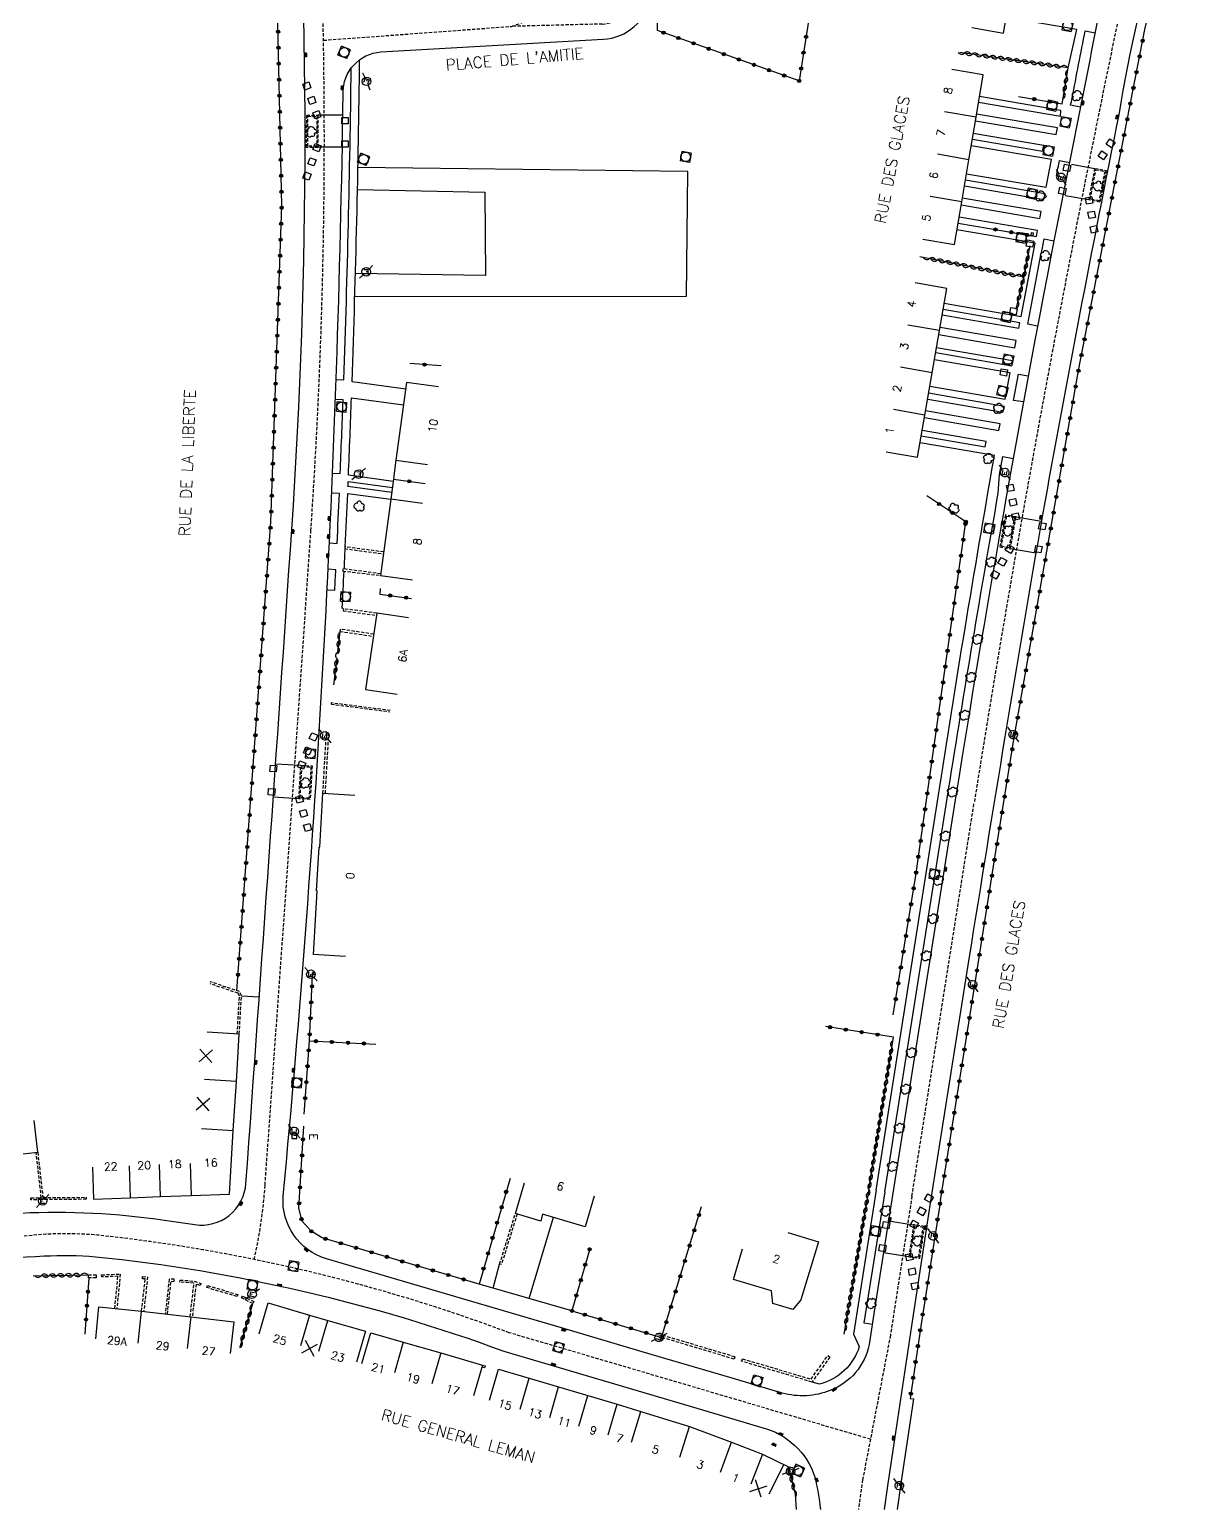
# Model space of a CAD drawing. Header units: millimetres. Extents: x 150999 to 152000, y 125999 to 127001.
# Drawn here: x 151605.2 to 151786.4, y 126000 to 126231.1 of the extents above; entities that cross this region are included whole.
import ezdxf
from ezdxf.enums import TextEntityAlignment as Align

# ---------------------------------------------------------------- set-up
doc = ezdxf.new("R2010")
doc.units = ezdxf.units.MM
doc.linetypes.add('DASHED', pattern=[0.75, 0.5, -0.25])
doc.layers.get('0').update_dxf_attribs({"linetype": 'CONTINUOUS'})
for name, color, linetype in [('W0001', 6, 'DASHED'), ('W0008', 7, 'CONTINUOUS'), ('W0100', 7, 'CONTINUOUS'), ('W0112', 1, 'DASHED'), ('W0300', 7, 'CONTINUOUS'), ('W0310', 3, 'CONTINUOUS'), ('W0322', 7, 'CONTINUOUS'), ('W0334', 7, 'CONTINUOUS'), ('W0400', 7, 'CONTINUOUS'), ('W0420', 7, 'CONTINUOUS'), ('W0471', 7, 'CONTINUOUS'), ('W0984', 7, 'CONTINUOUS'), ('W0989', 7, 'CONTINUOUS'), ('W0991', 7, 'CONTINUOUS'), ('W1102', 7, 'CONTINUOUS')]:
    doc.layers.add(name, color=color, linetype=linetype)
doc.styles.get("Standard").update_dxf_attribs({"font": 'romans.shx', "width": 0.85})

# ---------------------------------------------------------------- blocks, each defined once
blk = doc.blocks.new('t310o')
at = {"color": 0, "linetype": 'Continuous'}
for centre, start, end in [((-0.5, 0.38), 216.8699, 323.1304), ((0.5, -0.37), 36.8699, 143.1303)]:
    blk.add_arc(centre, 0.625, start, end, dxfattribs=at)
blk = doc.blocks.new('T420')
for p, q in [((0.75, 0.75), (-0.75, 0.75)), ((-0.75, 0.75), (-0.75, -0.75)), ((0.75, 0.75), (0.75, -0.75)), ((0.75, -0.75), (-0.75, -0.75))]:
    blk.add_line(p, q)
blk.add_ellipse((0, 0), major_axis=(-0.53, 0.53), ratio=1, start_param=3.926991, end_param=10.210176)
blk = doc.blocks.new('t112o')
at = {"color": 0, "linetype": 'Continuous'}
for p, q in [((-0.5, 0.5), (0.5, 0.5)), ((-0.5, -0.5), (-0.5, 0.5)), ((0.5, 0.5), (0.5, -0.5)), ((0.5, -0.5), (-0.5, -0.5))]:
    blk.add_line(p, q, dxfattribs=at)
blk = doc.blocks.new('T300')
for p, q in [((-0.8, 0.51), (-0.86, 0.34)), ((-0.86, 0.34), (-0.86, 0.17)), ((-0.86, 0.17), (-0.74, 0.06)), ((-0.69, 0.63), (-0.8, 0.51)), ((-0.8, -0.06), (-0.74, 0.06)), ((-0.74, 0.06), (-0.69, 0.11)), ((-0.57, 0.69), (-0.69, 0.63)), ((-0.46, 0.69), (-0.57, 0.69)), ((-0.29, 0.63), (-0.46, 0.69)), ((-0.29, 0.63), (-0.17, 0.74)), ((-0.23, 0.57), (-0.29, 0.63)), ((-0.17, 0.74), (-0.06, 0.8)), ((-0.06, 0.8), (0.06, 0.8)), ((0.06, 0.8), (0.23, 0.74)), ((0.23, 0.74), (0.34, 0.63)), ((0.34, 0.63), (0.4, 0.51)), ((0.46, 0.46), (0.34, 0.46)), ((0.4, 0.51), (0.4, 0.46)), ((0.57, 0.4), (0.46, 0.46)), ((0.57, 0.4), (0.69, 0.29)), ((0.69, 0.29), (0.74, 0.17)), ((0.74, 0.06), (0.69, -0.17)), ((0.74, 0.17), (0.74, 0.06)), ((-0.8, -0.17), (-0.8, -0.06)), ((-0.8, -0.23), (-0.8, -0.17)), ((-0.74, -0.34), (-0.8, -0.23)), ((-0.69, -0.4), (-0.74, -0.34)), ((-0.51, -0.46), (-0.69, -0.4)), ((-0.4, -0.46), (-0.51, -0.46)), ((-0.4, -0.46), (-0.34, -0.46)), ((-0.34, -0.46), (-0.34, -0.4)), ((-0.34, -0.51), (-0.34, -0.46)), ((-0.29, -0.63), (-0.34, -0.51)), ((-0.17, -0.74), (-0.29, -0.63)), ((-0.06, -0.8), (-0.17, -0.74)), ((0.06, -0.8), (-0.06, -0.8)), ((0.17, -0.74), (0.06, -0.8)), ((0.23, -0.69), (0.17, -0.74)), ((0.29, -0.46), (0.23, -0.46)), ((0.29, -0.63), (0.23, -0.69)), ((0.46, -0.4), (0.29, -0.46)), ((0.34, -0.51), (0.29, -0.63)), ((0.34, -0.51), (0.34, -0.46)), ((0.57, -0.34), (0.46, -0.4)), ((0.63, -0.29), (0.57, -0.34)), ((0.69, -0.17), (0.63, -0.29))]:
    blk.add_line(p, q)
blk = doc.blocks.new('T471')
for p, q in [((-0.333334, 0.333334), (-0.333334, -0.333334)), ((-0.333334, 0.333334), (0.333334, 0.333334)), ((-0.333334, 0), (0, 0)), ((0.500001, 0.500001), (1.000002, 1.000002)), ((-0.500001, -0.500001), (-1.000002, -1.000002)), ((-0.333334, -0.333334), (0.333334, -0.333334))]:
    blk.add_line(p, q)
blk.add_ellipse((0, 0), major_axis=(0.471405, 0.471405), ratio=1, start_param=5.4977871438, end_param=11.780972451)
blk = doc.blocks.new('T400')
for p, q in [((-0.15, 0.3), (0.15, 0.3)), ((-0.15, -0.25), (-0.15, 0.3)), ((-0.15, 0.15), (0.15, 0.15)), ((-0.15, 0), (0.15, 0)), ((0.15, 0.3), (0.15, -0.25)), ((-0.15, -0.15), (0.15, -0.15)), ((-0.15, -0.25), (-0.15, -0.3)), ((-0.15, -0.3), (0.15, -0.3)), ((0.15, -0.3), (0.15, -0.25))]:
    blk.add_line(p, q)
blk = doc.blocks.new('t322o')
at = {"color": 0, "linetype": 'Continuous'}
for radius in [0.25, 0.15]:
    blk.add_circle((0, 0), radius, dxfattribs=at)
blk = doc.blocks.new('t991o')
at = {"color": 0, "linetype": 'Continuous'}
for p, q in [((-1, 1), (1, -1)), ((-1, -1), (1, 1))]:
    blk.add_line(p, q, dxfattribs=at)

msp = doc.modelspace()

# ---------------------------------------------------------------- linework, layer by layer
at = {"layer": 'W0001'}
for points in [[(151640.27, 126039.01, 0.042494), (151641.99, 126050.66, 0.000992), (151649.15, 126152.83, 0.034443), (151649.16, 126274.99), (151647.55, 126307.54, -0.073503), (151648.93, 126321.73, -1.783596)], [(151743.03, 126048.93), (151752.74, 126110.33, -0.010843), (151772.51, 126219.5, -0.000839), (151786.18, 126285.58)], [(151651.13, 126229.44), (151680.51, 126231.61, 0.256191), (151689.71, 126240.77, -0.102773), (151690.29, 126241.6), (151690.66, 126241.94, -1.392121), (151694.67, 126231.97), (151680.51, 126231.61)]]:
    msp.add_lwpolyline(points, format="xyb", dxfattribs=at)
msp.add_lwpolyline([(151743.03, 126048.93), (151739.66, 126027.2), (151739.66, 126027.2), (151735.32, 126004.62), (151734.66, 126000)], dxfattribs=at)
at = {"layer": 'W0001', "flags": 128}
msp.add_lwpolyline([(151680.13, 126027.59, 0.062856), (151615.84, 126042.84, 0.032056), (151607.24, 126042.95, 0.055379), (151535.1, 126027.85, -0.002951), (151482.49, 126014.1), (151472.22, 126011.49), (151447.92, 126005.15, 0.005803), (151427.38, 126000, -0.009772)], format="xyb", dxfattribs=at)
msp.add_lwpolyline([(151736.54, 126010.95), (151701.44, 126021.32), (151680.13, 126027.59)], dxfattribs=at)
at = {"layer": 'W0008'}
msp.add_lwpolyline([(151505.32, 126342.38), (151489.15, 126345.21, 0.109018), (151472.7, 126344.5, 0.210632), (151452.6, 126327.4, 0.064616), (151446.63, 126298.76, 0.041405), (151445.64, 126268.03, 0.032805), (151447.85, 126245.81, -0.004839), (151457.5, 126187.79, -0.004903), (151459.36, 126177.04, 0.0007), (151484.18, 126024.63, 0.441234), (151491.77, 126019.69), (151497.09, 126021.07, 0.001673), (151534.21, 126030.73), (151581.59, 126043.13, -0.095314), (151626.31, 126045.18), (151631.01, 126044.47, 0.437454), (151639.01, 126050.87, 0.000992), (151646.17, 126153.04, 0.034443), (151646.12, 126275.2), (151644.49, 126301.93, 0.375123), (151627.68, 126322.36), (151611.84, 126324.95), (151587.1, 126329), (151536.42, 126337.26)], format="xyb", close=True, dxfattribs=at)
for points in [[(151836.82, 126319.48, 0.00458), (151814.25, 126298.64, 0.064722), (151794.22, 126273.66, 0.059011), (151782.08, 126247.88, 0.027012), (151775.31, 126217.81, 0.004833), (151763.41, 126155.33, 0.003355), (151751.92, 126085.97), (151745.99, 126048.48)], [(151779.33, 126270.06, 0.000633), (151769.57, 126220.09, 0.010842), (151749.78, 126110.8), (151740.06, 126049.39)], [(151680.98, 126030.48), (151651.58, 126039.14, -0.352823), (151644.83, 126048.92, 0.020007), (151654.2, 126221.15, -0.404326), (151660.1, 126227.61), (151694.8, 126229.59, 1.53431), (151688.09, 126242.71)], [(151740.06, 126049.39), (151737.25, 126031.56), (151736.34, 126025.75, -0.259143), (151730.26, 126018.59, -0.166371), (151722.76, 126018.17), (151714.97, 126020.49), (151702.29, 126024.2), (151688.29, 126028.34), (151680.98, 126030.48)], [(151478.3, 126000, -0.068233), (151477.84, 126004.98, -0.31141), (151483.24, 126011.18, 0.002951), (151535.88, 126024.94, -0.022317), (151564.56, 126032.82, -0.058383), (151607.48, 126039.58, -0.031621), (151615.53, 126039.47, -0.062812), (151679.29, 126024.71)], [(151679.29, 126024.71), (151708.9, 126015.99), (151719.6, 126012.81, -0.255296), (151727.87, 126005.06, -0.02903), (151728.72, 126000)]]:
    msp.add_lwpolyline(points, format="xyb", dxfattribs=at)
msp.add_lwpolyline([(151745.99, 126048.48), (151742.97, 126028.66), (151740.47, 126012), (151739.28, 126004.04), (151738.7, 126000)], dxfattribs=at)
at = {"layer": 'W0100'}
for points in [[(151752.39, 126231.41), (151757.31, 126230.56), (151758.45, 126237.15), (151759.58, 126243.75), (151760.71, 126250.34), (151761.85, 126256.93), (151756.92, 126257.78)], [(151744.73, 126198.4), (151749.66, 126197.56), (151750.79, 126204.18), (151751.91, 126210.79), (151753.04, 126217.41), (151754.17, 126224.03), (151749.24, 126224.87)], [(151738.98, 126165.17), (151743.9, 126164.32), (151745.04, 126170.91), (151746.18, 126177.5), (151747.32, 126184.1), (151748.46, 126190.69), (151743.54, 126191.54)], [(151669.06, 126175.29), (151664.1, 126175.97), (151662.44, 126163.88), (151667.39, 126163.19)], [(151666.61, 126157.11), (151661.65, 126157.78), (151660.04, 126145.86), (151665, 126145.19)], [(151664.39, 126139.26), (151659.45, 126139.98), (151657.7, 126128.07), (151662.64, 126127.34)], [(151654.55, 126086.36), (151649.56, 126086.65), (151650.14, 126096.61), (151650.05, 126096.62), (151650.44, 126103.41), (151650.54, 126103.4), (151651.03, 126111.84), (151656.02, 126111.54)], [(151615.04, 126053.44), (151615.22, 126048.44), (151620.94, 126048.66), (151625.69, 126048.85), (151630.48, 126049.03), (151636.44, 126049.25), (151637.04, 126059.19), (151637.53, 126066.82), (151637.96, 126074.24), (151632.97, 126074.53)], [(151591.96, 126059.09), (151592.53, 126054.12), (151594.94, 126054.4), (151595.02, 126053.69), (151595.23, 126053.72), (151595.31, 126052.98), (151599.18, 126053.43), (151599.1, 126054.17), (151599.34, 126054.2), (151599.74, 126054.24), (151599.82, 126053.5), (151602.86, 126053.84), (151602.78, 126054.57), (151603.34, 126054.63), (151603.25, 126055.41), (151606.49, 126055.77), (151605.92, 126060.74)], [(151693.4, 126048.9), (151691.97, 126044.11), (151685.35, 126046.09), (151685.04, 126045.04), (151681.09, 126046.22), (151682.52, 126051.01)], [(151723.64, 126043.22), (151728.42, 126041.77), (151725.68, 126032.72), (151724.41, 126031.22), (151721.32, 126032.16), (151721.09, 126034.11), (151715.13, 126035.92), (151716.58, 126040.7)], [(151615.55, 126026.65), (151616.05, 126031.63), (151622.72, 126030.96), (151630.41, 126030.09), (151637.11, 126029.3), (151636.53, 126024.34)], [(151641.06, 126027.44), (151642.46, 126032.24), (151648.94, 126030.35), (151651.8, 126029.51), (151657.66, 126027.83), (151656.28, 126023.02)], [(151657.13, 126022.77), (151658.51, 126027.58), (151663.57, 126026.12), (151669.44, 126024.43), (151675.94, 126022.54), (151674.55, 126017.74)], [(151677.06, 126017.08), (151678.46, 126021.88), (151683.25, 126020.48), (151687.84, 126019.16), (151692.41, 126017.8), (151696.99, 126016.43), (151700.66, 126015.31), (151708.28, 126012.93), (151714.84, 126010.52), (151719.7, 126008.62), (151717.88, 126003.96)], [(151720.72, 126002.41), (151723.02, 126006.98)]]:
    msp.add_lwpolyline(points, dxfattribs=at)
msp.add_lwpolyline([(151646.19, 126058.75), (151646.2, 126057.91), (151646.94, 126057.91), (151646.93, 126058.76)], close=True, dxfattribs=at)
at = {"layer": 'W0112'}
for points in [[(151648.48, 126212.71), (151648.5, 126217.74), (151650.26, 126217.73), (151650.25, 126212.71)], [(151648.66, 126212.89), (151648.68, 126217.56), (151650.08, 126217.55), (151650.07, 126212.89)], [(151770.65, 126204.5), (151771.61, 126209.43), (151773.34, 126209.1), (151772.38, 126204.16)], [(151770.86, 126204.64), (151771.76, 126209.22), (151773.13, 126208.96), (151772.24, 126204.37)], [(151761.95, 126198.97), (151761.99, 126199.33), (151761.63, 126199.36), (151761.6, 126199.01)], [(151758.4, 126150.02), (151759.28, 126155), (151757.62, 126155.3), (151756.75, 126150.31)], [(151758.26, 126150.23), (151759.07, 126154.86), (151757.77, 126155.09), (151756.95, 126150.46)], [(151649.35, 126116.11), (151649.04, 126110.88), (151647.28, 126110.98), (151647.59, 126116.21)], [(151649.16, 126115.94), (151648.87, 126111.07), (151647.47, 126111.15), (151647.76, 126116.02)], [(151649.42, 126083.54), (151649.43, 126083.87), (151649.76, 126083.86), (151649.75, 126083.53)], [(151744.25, 126039.22), (151744.99, 126044.2), (151743.28, 126044.45), (151742.54, 126039.47)], [(151744.1, 126039.42), (151744.78, 126044.04), (151743.43, 126044.24), (151742.74, 126039.62)], [(151614.4, 126036.63), (151615.61, 126036.65), (151615.62, 126036.18), (151614.4, 126036.15)], [(151637.62, 126033.25), (151632.92, 126034.64), (151633.02, 126034.96), (151637.72, 126033.56)], [(151640.08, 126032.16), (151638.32, 126033.02), (151638.47, 126033.32), (151640.22, 126032.46)], [(151704.09, 126027.23), (151715.38, 126023.85), (151715.27, 126023.47), (151703.97, 126026.85)], [(151730.2, 126023.79), (151727.42, 126019.89), (151716.43, 126023.14), (151716.54, 126023.52), (151727.26, 126020.35), (151729.88, 126024.02)]]:
    msp.add_lwpolyline(points, close=True, dxfattribs=at)
for points in [[(151660.54, 126149.52), (151654.46, 126150.34), (151654.43, 126150.04), (151660.5, 126149.22)], [(151660.07, 126146.1), (151654.15, 126146.9), (151654.13, 126146.54), (151660.04, 126145.86)], [(151659.45, 126139.98), (151654.25, 126140.64), (151654.2, 126140.32), (151659.4, 126139.64)], [(151658.96, 126136.69), (151653.79, 126137.45), (151653.68, 126137.12), (151658.91, 126136.35)], [(151661.56, 126124.76), (151652.34, 126125.95), (151652.33, 126125.76), (151661.49, 126124.58)], [(151651.03, 126111.84), (151651.58, 126121.32), (151651.91, 126121.3), (151651.36, 126111.82)], [(151637.65, 126074.26), (151638, 126080.14), (151637.8, 126080.61), (151633.4, 126082.09)], [(151637.96, 126074.24), (151638.31, 126080.2), (151638.03, 126080.86), (151633.42, 126082.41)], [(151606.49, 126055.77), (151607.3, 126048.7), (151614.07, 126048.74), (151614.07, 126048.43), (151607.09, 126048.38), (151605.44, 126048.35), (151605.43, 126048.66), (151607.05, 126048.69), (151606.25, 126055.75)], [(151681.37, 126046.14), (151678.91, 126038.23), (151678.63, 126038.32), (151681.09, 126046.22)], [(151618.52, 126031.38), (151619.03, 126036.4), (151616.48, 126036.3), (151616.47, 126036.63), (151619.39, 126036.75), (151618.85, 126031.35)], [(151622.72, 126030.96), (151623.29, 126036.02), (151622.87, 126036.03), (151622.88, 126036.36), (151623.66, 126036.33), (151623.05, 126030.92)], [(151626.74, 126030.5), (151627.32, 126035.62), (151627.81, 126035.61), (151627.82, 126035.94), (151627.02, 126035.95), (151626.41, 126030.54)], [(151630.3, 126030.1), (151630.91, 126035.31), (151630.87, 126035.33), (151628.7, 126035.5), (151628.72, 126035.82), (151630.95, 126035.65), (151631.96, 126035.26), (151631.84, 126034.96), (151631.22, 126035.19), (151630.62, 126030.06)], [(151675.94, 126022.54), (151676.36, 126022.42), (151676.26, 126022.1), (151675.85, 126022.23)]]:
    msp.add_lwpolyline(points, dxfattribs=at)
at = {"layer": 'W0310'}
for points in [[(151766.58, 126220.08), (151767.42, 126225.15), (151750.52, 126227.54)], [(151759.32, 126187.42), (151760.49, 126192.45), (151761.47, 126197.34)], [(151760.49, 126192.45), (151744.25, 126195.64)], [(151653.68, 126137.12), (151653.32, 126133.87)], [(151653.2, 126132.88), (151652.7, 126128.77)], [(151736.3, 126050.01), (151736.5, 126051.19), (151740.12, 126073.77)], [(151736.3, 126050.01), (151732.41, 126027.39)], [(151605.79, 126036.47), (151614.4, 126036.63)], [(151638.1, 126025.41), (151640.08, 126032.16)], [(151723.73, 126006.63), (151724.77, 126002.4)]]:
    msp.add_lwpolyline(points, dxfattribs=at)
at = {"layer": 'W0322'}
for points in [[(151747.48, 126048.24), (151747.69, 126049.6), (151752.3, 126078.61), (151755.93, 126101.44), (151758.95, 126120.23), (151769.04, 126177.87), (151774.23, 126204.65), (151779.46, 126231.38), (151783.5, 126247.63), (151790.05, 126263.12), (151795.73, 126273.37), (151804.79, 126286.13)], [(151637.59, 126081.01), (151642.91, 126154.16), (151644.61, 126203.64), (151643.07, 126275.33)], [(151759.65, 126220.65), (151766.5, 126219.53), (151766.58, 126220.08)], [(151756.07, 126199.89), (151761.63, 126198.92)], [(151669.51, 126178.57), (151664.63, 126178.97)], [(151662.44, 126163.88), (151662.23, 126162.26)], [(151662.04, 126160.87), (151667.01, 126160.24)], [(151751.44, 126154.24), (151745.35, 126158.3)], [(151740.1, 126077.23), (151743.62, 126099.01), (151751.44, 126154.24)], [(151659.96, 126143.8), (151659.9, 126142.94), (151664.86, 126142.27)], [(151648.08, 126061.73), (151648.92, 126073.17), (151649.42, 126083.54)], [(151740.12, 126073.77), (151729.53, 126075.41)], [(151648.92, 126073.17), (151659.29, 126072.67)], [(151680.26, 126051.69), (151675.41, 126035.2), (151650.89, 126042.42), (151649.18, 126043.46), (151647.77, 126045.04), (151647.26, 126047.03), (151648.06, 126059.85)], [(151692.76, 126040.87), (151689.93, 126031.01), (151703.93, 126026.85), (151710.18, 126047.3)], [(151747.48, 126048.24), (151744.46, 126028.91), (151742.75, 126017.33), (151743.29, 126017.25)], [(151614.49, 126036.16), (151613.87, 126027.38)]]:
    msp.add_lwpolyline(points, dxfattribs=at)
msp.add_lwpolyline([(151725.41, 126223.08), (151703.28, 126230.96), (151703.06, 126246.63), (151691.3, 126246.43), (151689.81, 126268.87), (151731.4, 126261.43)], close=True, dxfattribs=at)
at = {"layer": 'W0334'}
for p, q in [((151662.23, 126162.26), (151662.04, 126160.87)), ((151662.04, 126160.87), (151661.65, 126157.78))]:
    msp.add_line(p, q, dxfattribs=at)
for points in [[(151767.42, 126225.15), (151768.76, 126231.1), (151757.73, 126233)], [(151753.44, 126219.75), (151766.23, 126217.57), (151766.3, 126218.47), (151753.59, 126220.64)], [(151654.15, 126217.76), (151650.26, 126217.73)], [(151752.94, 126216.85), (151765.54, 126214.7), (151765.76, 126215.74), (151753.12, 126217.89)], [(151751.54, 126208.6), (151764.01, 126206.48), (151764.84, 126210.82), (151752.28, 126212.96)], [(151752.46, 126214), (151763.41, 126212.14), (151763.62, 126213), (151752.61, 126214.88)], [(151650.25, 126212.77), (151654.06, 126212.82)], [(151656.01, 126189.44), (151707.79, 126189.47), (151708.03, 126208.92), (151656.5, 126209.56)], [(151767.92, 126210.1), (151771.61, 126209.43)], [(151656.43, 126206.15), (151676.32, 126205.74), (151676.42, 126192.72), (151656.11, 126192.99)], [(151751.21, 126206.69), (151763.62, 126204.58), (151763.83, 126205.48), (151751.37, 126207.6)], [(151750.71, 126203.72), (151762.99, 126201.62), (151763.21, 126202.69), (151750.89, 126204.78)], [(151770.65, 126204.5), (151766.96, 126205.15)], [(151750.22, 126200.87), (151762.48, 126198.79), (151762.62, 126199.71), (151750.38, 126201.8)], [(151748.07, 126188.39), (151760.06, 126186.32), (151762.25, 126197.74), (151750.04, 126199.82)], [(151747.75, 126186.54), (151759.71, 126184.47), (151759.88, 126185.3), (151747.89, 126187.38)], [(151747.22, 126183.48), (151759.09, 126181.42), (151759.3, 126182.54), (151747.41, 126184.6)], [(151746.73, 126180.65), (151758.61, 126178.6), (151758.75, 126179.37), (151746.86, 126181.43)], [(151745.82, 126175.42), (151757.58, 126173.39), (151758.39, 126177.48), (151746.53, 126179.53)], [(151760.43, 126172.95), (151758.86, 126173.18), (151759.64, 126177.28), (151761.19, 126177.02)], [(151745.48, 126173.41), (151757.24, 126171.38), (151757.47, 126172.26), (151745.63, 126174.31)], [(151744.97, 126170.5), (151756.61, 126168.49), (151756.78, 126169.56), (151745.16, 126171.57)], [(151744.48, 126167.66), (151754.48, 126165.93), (151754.61, 126166.76), (151744.63, 126168.49)], [(151759.28, 126155), (151763.24, 126154.32)], [(151762.38, 126149.33), (151758.4, 126150.02)], [(151643.65, 126116.44), (151647.59, 126116.21)], [(151647.28, 126110.98), (151643.29, 126111.25)], [(151638.31, 126080.2), (151641.09, 126080.04)], [(151738.8, 126049.61), (151735.53, 126029.13), (151736.84, 126028.93)], [(151686.99, 126045.6), (151683.18, 126032.87)], [(151739.38, 126045.06), (151743.28, 126044.45)], [(151742.54, 126039.47), (151738.59, 126040.05)], [(151677.61, 126034.54), (151678.63, 126038.32)], [(151743.29, 126017.25), (151741.31, 126004.07), (151740.72, 126000)], [(151719.7, 126008.62), (151723.73, 126006.63)], [(151724.77, 126002.4), (151724.92, 126000)]]:
    msp.add_lwpolyline(points, dxfattribs=at)
for points in [[(151769.34, 126218.98), (151767.81, 126219.29, -0.00011), (151768.03, 126220.39, -0.000133), (151770.08, 126230.92), (151771.62, 126230.62)], [(151653.1, 126176.47), (151654.3, 126176.43, 0.005641), (151655.45, 126225.1, -0.405542)], [(151663.96, 126174.93), (151655.58, 126176.09, 0.005828), (151656.77, 126226.4, -0.407466)], [(151767.13, 126207.93), (151765.59, 126208.23, -0.000243), (151766.07, 126210.68), (151767.61, 126210.37)], [(151762.64, 126184.79), (151761.1, 126185.09, -0.001327), (151763.66, 126198.44), (151765.2, 126198.14)], [(151662, 126160.55), (151655.02, 126161.51, 0.001403), (151655.49, 126173.61), (151663.62, 126172.49)], [(151652.53, 126161.83), (151653.73, 126161.78, 0.001334), (151654.18, 126173.28), (151652.98, 126173.32)], [(151737.43, 126049.83), (151747.11, 126111.23, -0.004916), (151755.81, 126164.01), (151755.92, 126164.57), (151744.3, 126166.58)], [(151738.8, 126049.61), (151748.52, 126111, -0.004395), (151756.25, 126157.23), (151756.5, 126158.69), (151756.69, 126161.6), (151757.22, 126164.42), (151758.83, 126164.13)], [(151661.78, 126158.81), (151654.94, 126159.73, 0.000092), (151654.98, 126160.52), (151661.88, 126159.59)], [(151652.05, 126150.93), (151653.25, 126150.87, 0.000903), (151653.6, 126158.66), (151652.4, 126158.71)], [(151654.52, 126150.33, 0.000967), (151654.9, 126158.67), (151661.65, 126157.75)], [(151654.36, 126146.87, 0.000366), (151654.51, 126150.03)], [(151651.78, 126143.63), (151652.89, 126143.57, 0.000371), (151653.05, 126146.76), (151651.85, 126146.82)], [(151654.25, 126140.64), (151654.05, 126140.73, 0.000671), (151654.34, 126146.51)], [(151737.43, 126049.83), (151733.89, 126027.38), (151734.8, 126025.42, -0.260644), (151728.58, 126019.58), (151727.42, 126019.89)], [(151689.93, 126031.01), (151675.41, 126035.2, -0.351666)]]:
    msp.add_lwpolyline(points, format="xyb", dxfattribs=at)
at = {"layer": 'W1102'}
for p, q in [((151753.04, 126217.41), (151748.11, 126218.27)), ((151751.91, 126210.79), (151746.99, 126211.65)), ((151750.79, 126204.18), (151745.86, 126205.03)), ((151747.32, 126184.1), (151742.4, 126184.95)), ((151746.18, 126177.5), (151741.26, 126178.36)), ((151745.04, 126170.91), (151740.12, 126171.76)), ((151637.53, 126066.82), (151632.54, 126067.13)), ((151632.05, 126059.5), (151637.04, 126059.19)), ((151620.75, 126053.66), (151620.94, 126048.66)), ((151625.69, 126048.85), (151625.5, 126053.84)), ((151630.3, 126054.03), (151630.48, 126049.03)), ((151622.19, 126025.98), (151622.72, 126030.96)), ((151648.94, 126030.35), (151647.54, 126025.55)), ((151630.41, 126030.09), (151629.84, 126025.12)), ((151650.41, 126024.71), (151651.8, 126029.51)), ((151663.57, 126026.12), (151662.19, 126021.31)), ((151669.44, 126024.43), (151668.05, 126019.63)), ((151681.85, 126015.68), (151683.25, 126020.48)), ((151686.45, 126014.35), (151687.84, 126019.16)), ((151690.99, 126013), (151692.41, 126017.8)), ((151695.56, 126011.64), (151696.99, 126016.43)), ((151699.21, 126010.52), (151700.66, 126015.31)), ((151706.8, 126008.15), (151708.28, 126012.93)), ((151713.12, 126005.83), (151714.84, 126010.52))]:
    msp.add_line(p, q, dxfattribs=at)

# ---------------------------------------------------------------- block references
at = {"layer": 'W0112'}
for p, rotation in [((151648.51, 126222.3), 199.3287386857914), ((151649.3, 126220.05), 199.3287386861795), ((151650.09, 126217.81), 19.32873868579142), ((151654.47, 126216.87), 180.2735125432172), ((151650.11, 126212.66), 160.4806206476674), ((151654.49, 126213.25), 0.2735125432171397), ((151774.05, 126213.33), 146.5050672490031), ((151649.32, 126210.45), 340.4806206476674), ((151772.82, 126211.46), 326.5050672490031), ((151648.54, 126208.23), 340.4806206476674), ((151767.23, 126209.51), 168.6742487027517), ((151766.51, 126205.89), 348.6742487027517), ((151770.71, 126204.43), 189.484127306831), ((151771.09, 126202.17), 9.484127307220188), ((151771.46, 126199.91), 9.484127306830974), ((151761.46, 126197.69), 79.1231105748167), ((151758.89, 126187.13), 80.1912507652528), ((151757.38, 126177.57), 80.1912507652528), ((151758.38, 126159.53), 190.5885171042352), ((151758.8, 126157.28), 10.58851710455977), ((151759.22, 126155.03), 10.58851710423519), ((151763.39, 126153.57), 170.369137889761), ((151758.29, 126149.98), 150.2660607174383), ((151762.77, 126149.95), 350.369137889761), ((151757.14, 126147.98), 330.2660607174383), ((151756, 126145.97), 330.2660607174383), ((151649.56, 126120.64), 157.144520371233), ((151648.63, 126118.44), 337.1445203709783), ((151643.29, 126115.71), 175.7431407765129), ((151647.71, 126116.25), 337.1445203712331), ((151643.02, 126112.05), 355.7431407765129), ((151647.38, 126110.89), 195.8995298779496), ((151648.01, 126108.69), 15.89952987799942), ((151648.64, 126106.49), 15.8995298779496), ((151745.69, 126048.59), 150.5608678336341), ((151744.54, 126046.55), 330.5608678336341), ((151738.98, 126044.41), 170.9806775688118), ((151743.39, 126044.5), 330.5608678336341), ((151738.41, 126040.81), 350.9806775688118), ((151742.62, 126039.4), 190.9091295080253), ((151743.06, 126037.14), 10.90912950802529), ((151743.49, 126034.87), 10.90912950802529)]:
    msp.add_blockref('t112o', p, dxfattribs=dict(at, rotation=rotation))
at = {"layer": 'W0300'}
for p, rotation in [((151768.87, 126220.85), 81.6230597761972), ((151649.25, 126215.21), 89.82240360306427), ((151763.17, 126205.18), 77.20895699093529), ((151772.07, 126206.68), 169.389936617491), ((151763.91, 126195.85), 80.1912507652528), ((151756.59, 126172), 80.80314435745629), ((151755.01, 126164.18), 80.80314435745629), ((151656.64, 126156.7), 172.816396408356), ((151749.62, 126156.2), 326.35227759309), ((151757.97, 126152.75), 259.947723107588), ((151755.33, 126147.91), 240.2660607174381), ((151753.21, 126135.84), 240.2660607174381), ((151752.18, 126129.91), 240.2660607174381), ((151751.16, 126123.99), 240.2660607174381), ((151648.35, 126113.53), 86.5822555817055), ((151749.3, 126111.99), 240.2660607174381), ((151748.18, 126105.12), 240.2660607174381), ((151747.07, 126098.2), 240.2660607174381), ((151746.27, 126092.21), 240.2660607174381), ((151745.21, 126086.41), 240.2660607174381), ((151742.89, 126071.29), 240.2660607174381), ((151742, 126065.59), 240.2660607174381), ((151741, 126059.49), 240.2660607174381), ((151739.92, 126053.53), 240.2660607174381), ((151738.87, 126046.54), 261.0265189862221), ((151743.83, 126041.87), 260.9706341918871), ((151736.59, 126032.09), 261.0265189862221)]:
    msp.add_blockref('T300', p, dxfattribs=dict(at, rotation=rotation))
at = {"layer": 'W0310'}
for p, rotation in [((151751.21, 126227.44), 171.960276539897), ((151752.45, 126227.26), 171.960276539897), ((151753.94, 126227.06), 171.960276539897), ((151755.17, 126226.88), 171.960276539897), ((151756.41, 126226.71), 171.960276539897), ((151757.65, 126226.53), 171.960276539897), ((151758.89, 126226.36), 171.960276539897), ((151760.12, 126226.18), 171.960276539897), ((151761.36, 126226.01), 171.960276539897), ((151762.6, 126225.83), 171.960276539897), ((151763.84, 126225.66), 171.960276539897), ((151765.08, 126225.48), 171.960276539897), ((151766.31, 126225.31), 171.960276539897), ((151767.19, 126223.78), 80.6735820838518), ((151766.79, 126221.32), 80.6735820838518), ((151766.99, 126222.55), 80.6735820838518), ((151761.19, 126195.96), 78.6175281439531), ((151745.77, 126195.34), 168.875582744044), ((151746.99, 126195.1), 168.875582744044), ((151748.22, 126194.86), 168.875582744044), ((151749.45, 126194.62), 168.875582744044), ((151750.67, 126194.38), 168.875582744044), ((151751.9, 126194.13), 168.875582744044), ((151760.7, 126193.51), 78.6175281439531), ((151760.95, 126194.74), 78.6175281439531), ((151753.13, 126193.89), 168.875582744044), ((151754.35, 126193.65), 168.875582744044), ((151755.58, 126193.41), 168.875582744044), ((151756.81, 126193.17), 168.875582744044), ((151758.03, 126192.93), 168.875582744044), ((151759.26, 126192.69), 168.875582744044), ((151760.17, 126191.07), 76.93591445061999), ((151760.45, 126192.29), 76.93591445061999), ((151759.88, 126189.85), 76.93591445061999), ((151759.6, 126188.64), 76.93591445061999), ((151653.54, 126135.88), 263.671809234724), ((151653.41, 126134.64), 263.671809234724), ((151653.05, 126131.64), 263.164418762764), ((151653.2, 126132.88), 263.164418762764), ((151652.9, 126130.4), 263.164418762764), ((151739.67, 126070.94), 80.9006366526345), ((151739.86, 126072.18), 80.9006366526345), ((151739.47, 126069.71), 80.9006366526345), ((151739.07, 126067.24), 80.9006366526345), ((151739.27, 126068.47), 80.9006366526345), ((151738.68, 126064.77), 80.9006366526345), ((151738.87, 126066), 80.9006366526345), ((151738.28, 126062.3), 80.9006366526345), ((151738.48, 126063.54), 80.9006366526345), ((151737.89, 126059.83), 80.9006366526345), ((151738.08, 126061.07), 80.9006366526345), ((151737.49, 126057.36), 80.9006366526345), ((151737.69, 126058.6), 80.9006366526345), ((151737.1, 126054.9), 80.9006366526345), ((151737.29, 126056.13), 80.9006366526345), ((151736.7, 126052.43), 80.9006366526345), ((151736.9, 126053.66), 80.9006366526345), ((151736.5, 126051.19), 80.9006366526345), ((151736.05, 126048.56), 260.2353293604235), ((151736.31, 126049.96), 80.9006366526345), ((151735.63, 126046.09), 260.2353293604235), ((151735.84, 126047.32), 260.2353293604235), ((151735.2, 126043.63), 260.2353293604235), ((151735.41, 126044.86), 260.2353293604235), ((151734.78, 126041.16), 260.2353293604235), ((151734.99, 126042.4), 260.2353293604235), ((151734.35, 126038.7), 260.2353293604235), ((151734.57, 126039.93), 260.2353293604235), ((151733.93, 126036.24), 260.2353293604235), ((151734.14, 126037.47), 260.2353293604235), ((151607.04, 126036.49), 1.065238229495412), ((151608.29, 126036.51), 1.065238229495412), ((151609.54, 126036.54), 1.065238229495412), ((151610.79, 126036.56), 1.065238229495412), ((151612.04, 126036.58), 1.065238229495412), ((151613.29, 126036.61), 1.065238229495412), ((151733.72, 126035), 260.2353293604235), ((151733.29, 126032.54), 260.2353293604235), ((151733.51, 126033.77), 260.2353293604235), ((151639.4, 126029.84), 73.63976744236443), ((151639.75, 126031.04), 73.63976744236443), ((151732.87, 126030.08), 260.2353293604235), ((151733.08, 126031.31), 260.2353293604235), ((151638.69, 126027.45), 73.63976744236443), ((151639.05, 126028.65), 73.63976744236443), ((151732.66, 126028.84), 260.2353293604235), ((151638.34, 126026.25), 73.63976744236443), ((151724.03, 126005.41), 283.8652671044453), ((151724.33, 126004.2), 283.8652671044453), ((151724.63, 126002.99), 283.8652671044453)]:
    msp.add_blockref('t310o', p, dxfattribs=dict(at, rotation=rotation))
at = {"layer": 'W0322'}
for p, rotation in [((151644.03, 126230.78), 91.2309750013362), ((151704.21, 126230.63), 160.411319948986), ((151706.57, 126229.79), 160.411319948986), ((151708.93, 126228.95), 160.411319948986), ((151726.49, 126229.97), 261.1232595059844), ((151779.06, 126229.36), 78.9290657371776), ((151644.08, 126228.28), 91.2309750013362), ((151711.28, 126228.11), 160.411319948986), ((151713.64, 126227.27), 160.411319948986), ((151715.99, 126226.44), 160.411319948986), ((151726.1, 126227.5), 261.1232595059844), ((151778.58, 126226.91), 78.9290657371776), ((151644.13, 126225.78), 91.2309750013362), ((151718.35, 126225.6), 160.411319948986), ((151720.7, 126224.76), 160.411319948986), ((151725.72, 126225.03), 261.1232595059844), ((151778.1, 126224.46), 78.9290657371776), ((151644.19, 126223.28), 91.2309750013362), ((151723.06, 126223.92), 160.411319948986), ((151777.62, 126222), 78.9290657371776), ((151644.24, 126220.78), 91.2309750013362), ((151762.12, 126220.25), 350.68423759341), ((151764.59, 126219.85), 350.68423759341), ((151777.14, 126219.55), 78.9290657371776), ((151644.3, 126218.28), 91.2309750013362), ((151644.35, 126215.78), 91.2309750013362), ((151776.66, 126217.1), 78.9290657371776), ((151644.4, 126213.28), 91.2309750013362), ((151776.18, 126214.64), 78.9290657371776), ((151644.46, 126210.78), 91.2309750013362), ((151775.7, 126212.19), 78.9290657371776), ((151644.51, 126208.28), 91.2309750013362), ((151775.22, 126209.73), 78.9290657371776), ((151644.56, 126205.78), 91.2309750013362), ((151774.74, 126207.28), 78.9290657371776), ((151774.26, 126204.83), 78.9290657371776), ((151644.6, 126203.28), 88.03096495347609), ((151773.78, 126202.37), 79.032258847136), ((151644.51, 126200.79), 88.03096495347609), ((151756.07, 126199.89), 350.063091176487), ((151758.54, 126199.46), 350.063091176487), ((151761, 126199.03), 350.063091176487), ((151773.31, 126199.92), 79.032258847136), ((151644.43, 126198.29), 88.03096495347609), ((151772.83, 126197.46), 79.032258847136), ((151644.34, 126195.79), 88.03096495347609), ((151772.36, 126195.01), 79.032258847136), ((151644.25, 126193.29), 88.03096495347609), ((151771.88, 126192.56), 79.032258847136), ((151644.17, 126190.79), 88.03096495347609), ((151771.41, 126190.1), 79.032258847136), ((151644.08, 126188.29), 88.03096495347609), ((151770.93, 126187.65), 79.032258847136), ((151644, 126185.79), 88.03096495347609), ((151770.46, 126185.19), 79.032258847136), ((151643.91, 126183.3), 88.03096495347609), ((151769.98, 126182.74), 79.032258847136), ((151643.82, 126180.8), 88.03096495347609), ((151769.5, 126180.28), 79.032258847136), ((151643.74, 126178.3), 88.03096495347609), ((151666.91, 126178.78), 175.272217914418), ((151643.65, 126175.8), 88.03096495347609), ((151769.03, 126177.83), 80.0729587491302), ((151768.6, 126175.37), 80.0729587491302), ((151643.57, 126173.3), 88.03096495347609), ((151768.17, 126172.9), 80.0729587491302), ((151643.48, 126170.8), 88.03096495347609), ((151767.74, 126170.44), 80.0729587491302), ((151643.4, 126168.3), 88.03096495347609), ((151767.31, 126167.98), 80.0729587491302), ((151643.31, 126165.81), 88.03096495347609), ((151766.87, 126165.52), 80.0729587491302), ((151643.22, 126163.31), 88.03096495347609), ((151766.44, 126163.05), 80.0729587491302), ((151643.14, 126160.81), 88.03096495347609), ((151664.52, 126160.55), 352.816396408439), ((151766.01, 126160.59), 80.0729587491302), ((151643.05, 126158.31), 88.03096495347609), ((151765.58, 126158.13), 80.0729587491302), ((151642.97, 126155.81), 88.03096495347609), ((151747.28, 126157.01), 146.352277592995), ((151749.36, 126155.63), 146.352277592995), ((151765.15, 126155.67), 80.0729587491302), ((151642.85, 126153.31), 85.8444782305618), ((151751.44, 126154.24), 146.352277592995), ((151751.39, 126153.9), 81.9388260238795), ((151764.72, 126153.2), 80.0729587491302), ((151642.67, 126150.82), 85.8444782305618), ((151751.04, 126151.43), 81.9388260238795), ((151764.29, 126150.74), 80.0729587491302), ((151642.49, 126148.33), 85.8444782305618), ((151750.69, 126148.95), 81.9388260238795), ((151763.86, 126148.28), 80.0729587491302), ((151642.3, 126145.83), 85.8444782305618), ((151750.34, 126146.48), 81.9388260238795), ((151763.43, 126145.82), 80.0729587491302), ((151642.12, 126143.34), 85.8444782305618), ((151749.99, 126144), 81.9388260238795), ((151763, 126143.35), 80.0729587491302), ((151661.53, 126142.72), 352.2961136470081), ((151664.01, 126142.39), 352.2961136470081), ((151749.64, 126141.53), 81.9388260238795), ((151641.94, 126140.85), 85.8444782305618), ((151749.29, 126139.05), 81.9388260238795), ((151762.56, 126140.89), 80.0729587491302), ((151641.76, 126138.35), 85.8444782305618), ((151748.94, 126136.58), 81.9388260238795), ((151762.13, 126138.43), 80.0729587491302), ((151641.58, 126135.86), 85.8444782305618), ((151748.59, 126134.1), 81.9388260238795), ((151761.7, 126135.97), 80.0729587491302), ((151641.4, 126133.37), 85.8444782305618), ((151761.27, 126133.5), 80.0729587491302), ((151641.22, 126130.87), 85.8444782305618), ((151748.24, 126131.63), 81.9388260238795), ((151760.84, 126131.04), 80.0729587491302), ((151641.04, 126128.38), 85.8444782305618), ((151747.89, 126129.15), 81.9388260238795), ((151760.41, 126128.58), 80.0729587491302), ((151640.85, 126125.89), 85.8444782305618), ((151747.54, 126126.68), 81.9388260238795), ((151759.98, 126126.12), 80.0729587491302), ((151640.67, 126123.39), 85.8444782305618), ((151747.19, 126124.2), 81.9388260238795), ((151759.55, 126123.65), 80.0729587491302), ((151640.49, 126120.9), 85.8444782305618), ((151746.84, 126121.73), 81.9388260238795), ((151759.12, 126121.19), 80.0729587491302), ((151640.31, 126118.41), 85.8444782305618), ((151746.48, 126119.25), 81.9388260238795), ((151758.71, 126118.72), 80.8596514700059), ((151640.13, 126115.91), 85.8444782305618), ((151746.13, 126116.78), 81.9388260238795), ((151758.31, 126116.26), 80.8596514700059), ((151639.95, 126113.42), 85.8444782305618), ((151745.78, 126114.3), 81.9388260238795), ((151757.91, 126113.79), 80.8596514700059), ((151639.77, 126110.93), 85.8444782305618), ((151745.43, 126111.82), 81.9388260238795), ((151757.51, 126111.32), 80.8596514700059), ((151745.08, 126109.35), 81.9388260238795), ((151757.12, 126108.85), 80.8596514700059), ((151639.59, 126108.43), 85.8444782305618), ((151744.73, 126106.87), 81.9388260238795), ((151756.72, 126106.38), 80.8596514700059), ((151639.41, 126105.94), 85.8444782305618), ((151744.38, 126104.4), 81.9388260238795), ((151639.22, 126103.45), 85.8444782305618), ((151744.03, 126101.92), 81.9388260238795), ((151756.32, 126103.92), 80.8596514700059), ((151639.04, 126100.95), 85.8444782305618), ((151743.68, 126099.45), 81.9388260238795), ((151755.93, 126101.45), 80.8596514700059), ((151638.86, 126098.46), 85.8444782305618), ((151755.53, 126098.98), 80.9848119131735), ((151638.68, 126095.97), 85.8444782305618), ((151743.29, 126096.98), 80.8320124874646), ((151755.14, 126096.51), 80.9848119131735), ((151638.5, 126093.47), 85.8444782305618), ((151742.89, 126094.51), 80.8320124874646), ((151754.75, 126094.04), 80.9848119131735), ((151638.32, 126090.98), 85.8444782305618), ((151742.49, 126092.04), 80.8320124874646), ((151754.36, 126091.57), 80.9848119131735), ((151638.14, 126088.49), 85.8444782305618), ((151742.1, 126089.57), 80.8320124874646), ((151753.97, 126089.1), 80.9848119131735), ((151637.96, 126085.99), 85.8444782305618), ((151741.7, 126087.11), 80.8320124874646), ((151753.58, 126086.63), 80.9848119131735), ((151637.78, 126083.5), 85.8444782305618), ((151741.3, 126084.64), 80.8320124874646), ((151753.18, 126084.16), 80.9848119131735), ((151649.33, 126081.69), 87.21895457893119), ((151740.9, 126082.17), 80.8320124874646), ((151752.79, 126081.69), 80.9848119131735), ((151649.21, 126079.19), 87.21895457893119), ((151740.5, 126079.7), 80.8320124874646), ((151752.4, 126079.23), 80.9848119131735), ((151649.09, 126076.7), 87.21895457893119), ((151752.01, 126076.76), 80.9665008916804), ((151648.97, 126074.2), 87.21895457893119), ((151730.24, 126075.3), 171.202130097821), ((151732.71, 126074.92), 171.202130097821), ((151735.18, 126074.53), 171.202130097821), ((151737.65, 126074.15), 171.202130097821), ((151751.62, 126074.29), 80.9665008916804), ((151648.81, 126071.7), 85.8062521901722), ((151649.94, 126073.12), 357.2189545789312), ((151652.44, 126073), 357.2189545789312), ((151654.94, 126072.88), 357.2189545789312), ((151657.43, 126072.76), 357.2189545789312), ((151751.22, 126071.82), 80.9665008916804), ((151750.83, 126069.35), 80.9665008916804), ((151648.63, 126069.21), 85.8062521901722), ((151648.44, 126066.72), 85.8062521901722), ((151750.44, 126066.88), 80.9665008916804), ((151648.26, 126064.22), 85.8062521901722), ((151750.05, 126064.41), 80.9665008916804), ((151749.65, 126061.94), 80.9665008916804), ((151647.93, 126057.78), 86.4131785870717), ((151749.26, 126059.47), 80.9665008916804), ((151748.87, 126057), 80.9665008916804), ((151647.78, 126055.28), 86.4131785870717), ((151748.48, 126054.54), 80.9665008916804), ((151647.62, 126052.79), 86.4131785870717), ((151748.08, 126052.07), 80.9665008916804), ((151647.46, 126050.29), 86.4131785870717), ((151679.64, 126049.59), 73.59106539416898), ((151747.69, 126049.6), 80.9665008916804), ((151647.31, 126047.8), 86.4131785870717), ((151678.94, 126047.19), 73.59106539416898), ((151747.4, 126047.73), 261.1123228310236), ((151647.69, 126045.35), 104.462538450156), ((151678.23, 126044.79), 73.59106539416898), ((151709.77, 126045.98), 73.01130943760226), ((151747.02, 126045.26), 261.1123228310236), ((151649.23, 126043.43), 148.830770371309), ((151651.42, 126042.26), 163.591065394169), ((151653.82, 126041.56), 163.591065394169), ((151677.52, 126042.4), 73.59106539416898), ((151709.04, 126043.59), 73.01130943760226), ((151746.63, 126042.79), 261.1123228310236), ((151656.22, 126040.85), 163.591065394169), ((151658.62, 126040.15), 163.591065394169), ((151661.02, 126039.44), 163.591065394169), ((151676.82, 126040), 73.59106539416898), ((151692.69, 126040.62), 73.93743133314031), ((151708.31, 126041.2), 73.01130943760226), ((151746.24, 126040.32), 261.1123228310236), ((151663.42, 126038.73), 163.591065394169), ((151665.81, 126038.03), 163.591065394169), ((151668.21, 126037.32), 163.591065394169), ((151676.11, 126037.6), 73.59106539416898), ((151692, 126038.22), 73.93743133314031), ((151707.58, 126038.8), 73.01130943760226), ((151745.86, 126037.85), 261.1123228310236), ((151670.61, 126036.61), 163.591065394169), ((151673.01, 126035.91), 163.591065394169), ((151691.31, 126035.81), 73.93743133314031), ((151706.85, 126036.41), 73.01130943760226), ((151745.47, 126035.38), 261.1123228310236), ((151614.34, 126033.99), 265.933461075842), ((151690.62, 126033.41), 73.93743133314031), ((151706.12, 126034.02), 73.01130943760226), ((151745.08, 126032.91), 261.1123228310236), ((151614.18, 126031.82), 265.933461075842), ((151689.93, 126031.01), 73.93743133314031), ((151691.95, 126030.41), 163.4596426608593), ((151705.39, 126031.63), 73.01130943760226), ((151744.7, 126030.44), 261.1123228310236), ((151614.03, 126029.66), 265.933461075842), ((151694.34, 126029.7), 163.4596426608593), ((151696.74, 126028.98), 163.4596426608593), ((151699.14, 126028.27), 163.4596426608593), ((151704.66, 126029.24), 73.01130943760226), ((151744.32, 126027.97), 261.5872940394705), ((151701.53, 126027.56), 163.4596426608593), ((151703.93, 126026.85), 73.01130943760226), ((151743.95, 126025.5), 261.5872940394705), ((151743.59, 126023.03), 261.5872940394705), ((151743.22, 126020.55), 261.5872940394705), ((151742.86, 126018.08), 261.5872940394705)]:
    msp.add_blockref('t322o', p, dxfattribs=dict(at, rotation=rotation))
msp.add_blockref('t322o', (151725.41, 126223.08), dxfattribs=at)
at = {"layer": 'W0400'}
for p, rotation in [((151648.31, 126227.14), 180.5006689348066), ((151654.06, 126222.03), 359.2882588217338), ((151769.65, 126219.65), 169.2414553703518), ((151775.06, 126217.43), 168.8183975242167), ((151763.17, 126154.92), 170.4009504426175), ((151646.31, 126152.68), 176.0234507363477), ((151652.02, 126154.76), 356.9356509536063), ((151757.19, 126154.02), 170.4484652341936), ((151651.92, 126151.96), 357.924464809694), ((151651.79, 126148.95), 357.6739932743639), ((151748.25, 126099.97), 170.9553379895848), ((151754.09, 126100.62), 170.7857898504949), ((151640.55, 126069.83), 356.2509852865898), ((151646.43, 126068.57), 175.889845994197), ((151638.23, 126047.72), 152.7108834658598), ((151739.55, 126045.3), 351.026518986222), ((151745.18, 126044.02), 351.026518986222), ((151648.44, 126040.55), 51.16325139638084), ((151644.27, 126035.01), 77.89861119906449), ((151688.64, 126028.02), 253.5289921517913), ((151687.01, 126022.62), 253.5289921517913), ((151730.89, 126018.72), 304.3562457654334), ((151722.29, 126018.19), 253.4148993078684), ((151722.57, 126011.75), 65.5191724033443), ((151721.5, 126010.12), 65.5191724033443), ((151740.15, 126011.16), 351.4640316796106), ((151728.12, 126004.62), 29.05943037371831)]:
    msp.add_blockref('T400', p, dxfattribs=dict(at, rotation=rotation))
at = {"layer": 'W0420'}
for p, rotation in [((151767.32, 126231.68), 78.85781960863041), ((151654.36, 126227.55), 248.01616565135), ((151764.9, 126219.25), 79.2414553703518), ((151766.99, 126216.66), 79.2414553703518), ((151764.36, 126212.2), 79.1858933101214), ((151657.39, 126210.84), 248.01616565135), ((151707.68, 126211.22), 349.867531641523), ((151761.76, 126205.52), 77.20895699093529), ((151760.1, 126198.62), 81.1458134459962), ((151757.78, 126186.25), 78.36033605313379), ((151758.03, 126179.57), 78.77469615457142), ((151757.15, 126174.65), 75.4161669841545), ((151653.96, 126172.19), 175.272217914418), ((151755.08, 126153.21), 80.44846523419359), ((151654.58, 126142.56), 176.5533438187749), ((151649.08, 126118.05), 85.96104809142429), ((151746.51, 126099.21), 80.9553379895848), ((151646.93, 126066.65), 85.889845994197), ((151737.37, 126043.44), 261.0265189862221), ((151646.43, 126037.97), 350.779597182069), ((151640.01, 126035.02), 350.779597182069), ((151687.85, 126025.31), 163.5289921517913), ((151718.84, 126020.1), 163.4148993078683), ((151725.26, 126006.05), 335.5191724033443)]:
    msp.add_blockref('T420', p, dxfattribs=dict(at, rotation=rotation))
at = {"layer": 'W0471'}
for p, rotation in [((151657.83, 126223.02), 248.01616565135), ((151766.33, 126208.04), 76.3495808652301), ((151657.78, 126193.27), 179.250098820727), ((151656.62, 126161.68), 175.272217914418), ((151757.52, 126161.93), 80.44846523419359), ((151651.32, 126120.81), 85.96104809142429), ((151758.84, 126121), 80.86715260340559), ((151649.16, 126083.58), 87.5663070869628), ((151752.5, 126081.96), 80.9691747546961), ((151646.56, 126059.04), 86.4131785870717), ((151607.26, 126048.17), 1.13831529228745), ((151746.33, 126042.72), 261.0265189862221), ((151639.98, 126033.62), 350.779597182069), ((151703.54, 126026.87), 163.3245362414202), ((151724.08, 126005.95), 335.5191724033443), ((151741.05, 126003.69), 261.4649937951085)]:
    msp.add_blockref('T471', p, dxfattribs=dict(at, rotation=rotation))
at = {"layer": 'W0991'}
for p, rotation in [((151632.75, 126070.83), 356.67793687349), ((151632.29, 126063.31), 356.3461235523727), ((151648.97, 126025.13), 73.63499393807149), ((151719.05, 126003.25), 63.33247034278052)]:
    msp.add_blockref('t991o', p, dxfattribs=dict(at, rotation=rotation))

# ---------------------------------------------------------------- texts
at = {"layer": 'W0984'}
msp.add_text('E', height=1.25, rotation=270.7097, dxfattribs=at).set_placement((151649.56, 126058.19), align=Align.MIDDLE)
at = {"layer": 'W0989'}
for s, rotation, p in [("PLACE DE L'AMITIE", 4.9332, (151680.98, 126226.49)), ('RUE DES GLACES', 79.1156, (151739.94, 126210.8)), ('RUE DE LA LIBERTE', 87.8214, (151629.84, 126163.43)), ('RUE DES GLACES', 80.3045, (151758.17, 126085.1)), ('RUE GENERAL LEMAN', 344.0595, (151672.18, 126011.46))]:
    msp.add_text(s, height=1.75, rotation=rotation, dxfattribs=at).set_placement(p, align=Align.MIDDLE)
at = {"layer": 'W0991'}
for s, rotation, p in [('8', 80.3352, (151748.68, 126221.57)), ('7', 80.3351, (151747.55, 126214.96)), ('6', 80.3351, (151746.42, 126208.34)), ('5', 80.335, (151745.29, 126201.71)), ('4', 80.1913, (151742.97, 126188.24)), ('3', 80.1913, (151741.83, 126181.65)), ('2', 80.1913, (151740.69, 126175.06)), ('10', 82.1683, (151668.23, 126169.24)), ('1', 80.1913, (151739.55, 126168.47)), ('8', 82.2961, (151665.8, 126151.15)), ('6A', 81.636, (151663.52, 126133.3)), ('0', 86.6572, (151655.29, 126098.95)), ('22', 2.1674, (151617.89, 126053.55)), ('20', 2.2253, (151623.12, 126053.75)), ('18', 2.228, (151627.9, 126053.93)), ('16', 2.228, (151633.52, 126054.15)), ('6', 343.3459, (151688.12, 126050.48)), ('2', 343.1248, (151721.86, 126039.1)), ('29A', 354.2509, (151618.87, 126026.32)), ('29', 353.5551, (151626.01, 126025.55)), ('25', 343.7108, (151644.3, 126026.5)), ('27', 353.3208, (151633.18, 126024.73)), ('23', 344.0051, (151653.34, 126023.87)), ('21', 343.931, (151659.66, 126022.04)), ('19', 343.963, (151665.12, 126020.47)), ('17', 343.7936, (151671.3, 126018.69)), ('15', 343.7425, (151679.46, 126016.38)), ('13', 343.9051, (151684.15, 126015.02)), ('11', 343.4119, (151688.72, 126013.68)), ('9', 343.3544, (151693.27, 126012.32)), ('7', 343.0323, (151697.38, 126011.08)), ('5', 342.6591, (151703, 126009.34)), ('3', 339.7853, (151709.96, 126006.99)), ('1', 338.6308, (151715.5, 126004.89))]:
    msp.add_text(s, height=1.25, rotation=rotation, dxfattribs=at).set_placement(p, align=Align.MIDDLE)

doc.saveas('drawing.dxf')
